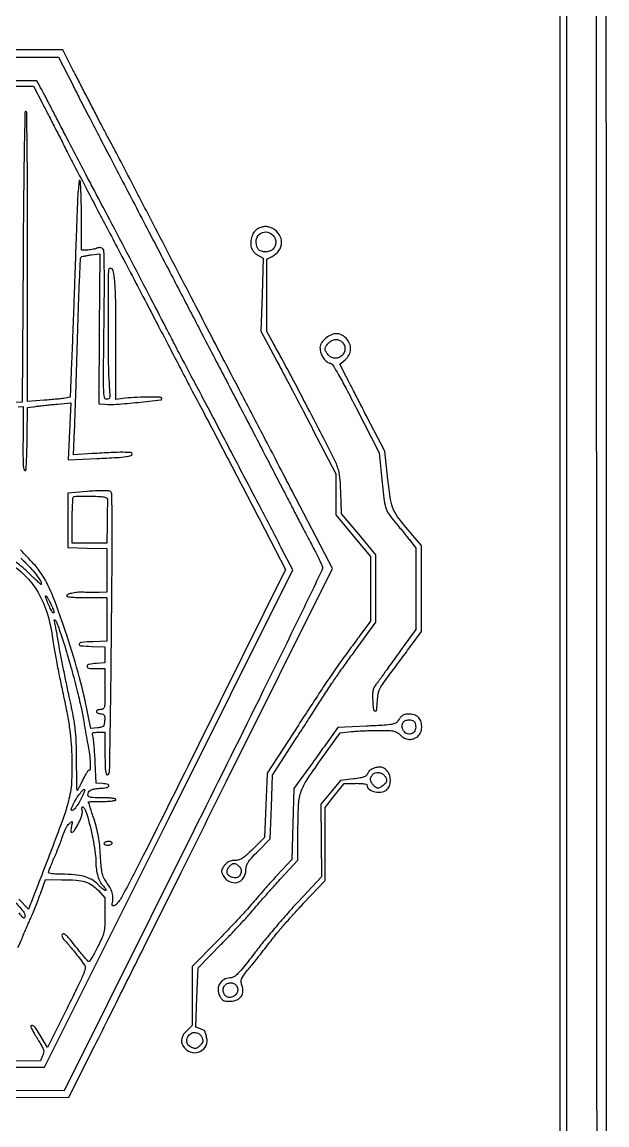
# Model space of a CAD drawing. Extents: x 33 to 995, y 30 to 1513.
# Drawn here: x 673 to 995, y 583 to 1189 of the extents above; entities that cross this region are included whole.
import ezdxf

# ---------------------------------------------------------------- set-up
doc = ezdxf.new("R2010")
doc.units = 0

msp = doc.modelspace()

# ---------------------------------------------------------------- linework, layer by layer
for points in [[(969.036452, 1225.056595, -0.000004), (969.039353, 1088.299549, -0.000008), (969.038944, 928.132759, -0.000006), (969.033447, 745.616071), (969.014108, 276.732141)], [(501, 614.908769, -0.000002), (561.298067, 614.940643, -0.000003), (614.572792, 614.968231, -0.000002), (659.799513, 614.99122, -0.000053), (670.673333, 614.995558), (685.846667, 615), (754.052634, 751.627408), (822.2586, 888.254815), (815.971663, 900.377408, 0.000696), (804.281801, 922.841463, 0.000393), (790.052665, 950.040295, 0.000335), (776.63393, 975.599327, 0.001963), (769.519693, 989, -0.001626), (766.057579, 995.51079, -0.000723), (761.533689, 1004.115625, -0.000716), (756.770966, 1013.23838, -0.000968), (752.493151, 1021.5, 0.000849), (743.126637, 1039.599785, 0.000581), (732.429112, 1060.127576, 0.000579), (721.64035, 1080.713758, 0.000822), (711.991522, 1099, -0.000896), (707.993286, 1106.580106, -0.000505), (703.166367, 1115.79375, -0.000504), (698.313312, 1125.10291, -0.000825), (694.223046, 1133, 0.000725), (690.630838, 1139.938878, 0.00093), (687.304608, 1146.312205, 0.000713), (684.498459, 1151.646208, 0.008022), (683.347788, 1153.743677), (681.5, 1156.987355), (513.806038, 1156.993677)], [(56.838383, 550.971158, 0.000004), (56.774237, 658.613587, 0.000005), (56.715227, 754.844653, 0.000003), (56.664187, 835.950257, 0.000067)], [(972.956293, 313.397605, 0.000039), (972.978038, 768.984398, 0.000039), (972.928152, 1226.063636, 0.000618)], [(38.822837, 332.31249, -0.000046), (38.889141, 769.339498, -0.000051), (39.034879, 1189.135476, -0.000465), (39.288314, 1372.643788, -0.000087), (39.584884, 1491.939655, -0.098597), (40.571108, 1496.824427, -0.031477), (42.041633, 1499.802126, -0.045918), (43.725173, 1502.193461, -0.046088), (45.811833, 1504.231037, -0.032025), (48.5, 1506.13944, -0.137776), (53.048935, 1507.445047, -0.000422), (114.224298, 1507.740408, -0.000933), (216.862219, 1507.95772, -0.000061), (514.602117, 1507.996262), (977.704234, 1508), (981.07832, 1505.726203, -0.029148), (982.52989, 1504.619797, -0.018066), (984.105016, 1503.165079, -0.018106), (985.561024, 1501.610852, -0.030905), (986.643885, 1500.200472), (988.835363, 1496.948538), (989.233898, 772.224269), (989.632433, 47.5)], [(995.005458, 43.718342), (994.752729, 770.609171), (994.5, 1497.5), (991.694724, 1502.272392, 0.032229), (990.320582, 1504.29898, 0.021357), (988.502755, 1506.444128, 0.02152), (986.549572, 1508.384329, 0.038625), (984.767769, 1509.772392), (980.646091, 1512.5), (515.573046, 1512.712577, 0.000094), (263.010968, 1512.780544, 0.000625), (137.080546, 1512.633358, 0.000111), (51.337268, 1512.406859, 0.105014), (47.5, 1511.580442, 0.060151), (44.399911, 1509.715644, 0.033004), (41.086923, 1506.764579, 0.032003), (38.025614, 1503.225534, 0.039426), (35.669775, 1499.552908), (33.5, 1495.5), (33.247266, 770.21552, 0.000036), (33.115334, 293.12885, 0.000631)], [(515.855413, 598.263617), (699.210826, 598.5), (713.287556, 626.5, 0.000736), (721.850766, 643.595708, 0.000092), (740.362991, 680.707079, 0.000108), (762.327577, 724.783585, 0.00009), (785.691926, 771.715589), (844.019564, 888.931178), (823.907478, 927.715589, 0.000153), (815.820966, 943.298057, 0.00018), (808.155786, 958.044579, 0.000158), (801.673056, 970.4957, 0.001131), (798.527201, 976.5, -0.000613), (791.980193, 988.964457, -0.000479), (784.899892, 1002.516018, -0.000401), (776.68042, 1018.315575, -0.000217), (766.600468, 1037.75, 0.000068), (745.481758, 1078.497224, 0.000337), (733.567457, 1101.439654, 0.000445), (725.926345, 1116.097504, 0.003986), (722.516246, 1122.5, -0.003354), (720.699188, 1125.901167, -0.000662), (717.490515, 1132.025, -0.000702), (713.772267, 1139.168708, -0.000652), (709.981576, 1146.5, 0.000035), (706.249487, 1153.739838, 0.000041), (702.707766, 1160.607813, 0.000036), (699.712641, 1166.413643, 0.000252), (698.247342, 1169.25), (695.790391, 1174), (513.415519, 1174)], [(513.496437, 1170), (693.529923, 1170), (701.251449, 1154.75, 0.001466), (705.097496, 1147.208997, 0.000568), (710.468577, 1136.782812, 0.000562), (716.314612, 1125.49735, 0.000695), (721.785911, 1115, -0.000209), (727.789398, 1103.50887, -0.000106), (735.34158, 1089.03125, -0.000105), (743.132815, 1074.080007, -0.000156), (749.940239, 1061, 0.000077), (762.536767, 1036.787217, 0.000073), (775.35686, 1012.162767, 0.000072), (788.358674, 987.206989, 0.00007), (801.500484, 962, -0.000277), (806.433902, 952.527784, -0.000192), (811.997109, 941.821875, -0.000194), (817.3294, 931.540949, -0.0004), (821.487788, 923.5, 0.000557), (825.121955, 916.478125, 0.000551), (828.785637, 909.4375, 0.00054), (832.006431, 903.280843, 0.00213), (834.010135, 899.5, -0.005159), (835.495062, 896.656557, -0.005865), (836.857419, 893.901449, -0.00536), (837.961057, 891.537431, -0.032331), (838.439836, 890.27089, -0.188917), (838.255258, 887.867746, -0.000533), (823.980657, 858.404036, -0.002052), (803.701145, 817.091574, -0.000431), (767.876362, 745.018196), (696.63121, 601.994612), (515.748709, 602.247306)], [(49.921437, 30.277249, 0.000009), (186.426532, 30.187823, 0.000194)], [(658.148761, 1154), (679.797522, 1154), (684.298089, 1145.25, -0.000217), (686.624211, 1140.722725, -0.000068), (690.109598, 1133.929688, -0.000068), (694.000266, 1126.341696, -0.000075), (697.762005, 1119, 0.001376), (702.141321, 1110.507519, 0.000584), (708.054529, 1099.15, 0.000578), (714.393423, 1087.043665, 0.000758), (720.213552, 1076, -0.000629), (726.44309, 1064.186856, -0.000339), (734.089397, 1049.61875, -0.000338), (741.859777, 1034.765397, -0.000532), (748.509601, 1022, 0.000212), (754.451948, 1010.574902, 0.000254), (760.060752, 999.815625, 0.000218), (764.797809, 990.749503, 0.001671), (767.038663, 986.5, -0.001294), (774.179163, 972.983692, -0.000213), (787.896853, 946.826875, -0.000234), (801.666584, 920.513687, -0.000946), (810.02576, 904.447569), (818.339251, 888.395138), (770.419626, 792.024843, -0.000687), (740.089256, 731.237686, -0.008404), (728.06748, 708.202081, -0.096535), (724.373926, 703.729397, -0.723583), (722.931713, 704.64309, 0.05454), (723.383259, 707.901486, 0.080819), (723.002938, 710.753732, 0.062119), (721.630005, 713.845326, 0.020529), (718.889814, 718, -0.077359), (717.993316, 719.7662, -0.034733), (717.358296, 722.296916, -0.023402), (716.888251, 725.903044, -0.007615), (716.525364, 731.263735, 0.011831), (716.095543, 736.906706, 0.019023), (715.433281, 741.68489, 0.01986), (714.43442, 746.248462, 0.014564), (712.980619, 751.2232, -0.000867), (711.838, 754.769329, -0.001385), (710.875557, 757.80303, -0.00025), (710.034293, 760.485173, -0.076005), (710, 760.709466, -0.401214), (710.112926, 760.827543, -0.001467), (712.203125, 760.914656, -0.006049), (714.624159, 760.979119, -0.00363), (717.5, 761, 0.011522), (720.477527, 761.068623, 0.02162), (722.875, 761.283333, 0.018508), (724.667147, 761.590162, 0.354925), (725, 762, 0.353487), (724.670026, 762.40842, 0.019041), (722.916667, 762.715909, 0.022028), (720.570667, 762.931119, 0.011858), (717.666667, 763, -0.008352), (712.39024, 763.088145, -0.087842), (710.286505, 763.533552, -0.305459), (709.643702, 764.485325, -0.123748), (710.042535, 766.079478, -0.113903), (710.797769, 766.943657, -0.074441), (711.978635, 767.554137, -0.049823), (713.721206, 767.960246, -0.017967), (716.257352, 768.197995, 0.023688), (719.912034, 768.582817, 0.236559), (721.129756, 769.446388, 0.493961), (720.733621, 770.314161, 0.034011), (717.644701, 770.802984), (714.247614, 771.105969), (713.678437, 782.302984, 0.004323), (713.411338, 786.791619, 0.005155), (713.079289, 791.018689, 0.004483), (712.730914, 794.574233, 0.033202), (712.438053, 796.25, -0.028318), (712.130497, 797.913927, -0.240969), (712.380699, 798.606301, -0.175252), (713.152153, 798.936227, -0.014288), (715.383423, 799), (719, 799), (719, 787, 0.008451), (719.119342, 779.93981, 0.046399), (719.599787, 776.163177, 0.41562), (720.409892, 775.65106, 0.250109), (721.347896, 776.46422, 0.087631), (721.583504, 777.678871, 0.000136), (721.951467, 799.972041, 0.001087), (722.303286, 824.998149, 0.000671), (722.613589, 854.434705, 0.000449), (722.995707, 900.462994, 0.004842), (722.953271, 919.083565, 0.004453), (722.723138, 930.110274, 0.302396), (721.690914, 931.565113, 0.090076), (720.580364, 931.774943, 0.00621), (717.374928, 931.757805, 0.008688), (713.530706, 931.622653, 0.006414), (709.28221, 931.344629), (698.5, 930.5), (698.5, 915.5), (698.5, 900.5), (709.25, 900.216168), (720, 899.932337), (720, 887.966168), (720, 876), (715.75, 875.820304, -0.007646), (713.869943, 875.769597, -0.0052), (711.729793, 875.766873, -0.005241), (709.663771, 875.80739, -0.01048), (708.032275, 875.89075, 0.032504), (704.64714, 875.91453, 0.033182), (701.311172, 875.497721, 0.0301), (698.622669, 874.80888, 0.325792), (698, 873.954687, 0.379643), (698.350993, 873.559046, 0.008221), (701.130525, 873.271697, 0.014078), (704.650697, 873.06582, 0.007566), (709, 873), (720, 873), (720, 861.042064), (720, 849.084129), (712.492675, 848.792064, 0.009216), (706.034248, 848.421495, 0.313553), (704.904783, 847.50171, 0.473625), (705.538988, 846.584519, 0.010167), (711.75, 846.20619), (719, 845.912381), (719, 841.510982), (719, 837.109582), (714.328169, 836.804791, 0.026434), (710.190951, 836.31431, 0.324264), (709.142551, 835.239171, 0.423162), (709.917126, 834.23067, 0.028813), (713.916667, 834), (719, 834), (719, 822.710579, -0.002868), (718.957934, 815.377244, -0.046514), (718.701048, 812.926396, -0.188083), (718.019947, 811.861952, -0.163247), (716.75, 811.460579, 0.067375), (714.925502, 811.246081, 0.315086), (714.274199, 810.486407, 0.328459), (714.773087, 809.647395, 0.069078), (716.524993, 809.178166, -0.045912), (717.948729, 808.866483, -0.184828), (718.632713, 808.32146, -0.134844), (718.897492, 807.343415, -0.020586), (718.806083, 805.306813, -0.026454), (718.514544, 803.221651, -0.151715), (717.992613, 802.250034, -0.148336), (717.00571, 801.733486, -0.024936), (714.868606, 801.437098), (711.237211, 801.116902), (710.027319, 807.308451, 0.017526), (705.013543, 828.913607, 0.013153), (698.046417, 852.313718, 0.0125), (690.610843, 873.288123, 0.049533), (684.489328, 885.5, 0.042491), (679.969879, 891.462566, 0.014852), (672.524543, 899.245768, 0.014683)], [(671.287323, 977.90032), (674.074645, 978), (673.952643, 960.418013, 0.003169), (673.946226, 949.730767, 0.020393), (674.197398, 944.335241, 0.155033), (674.761244, 942.982483, 0.574252), (675.467735, 943.106872, 0.075879), (675.681578, 944.148396, 0.001951), (675.907321, 948.934297, 0.004101), (676.104795, 954.569469, 0.002784), (676.241273, 960.988608), (676.5, 977.477215), (681, 978.095721, -0.00526), (683.232447, 978.378666, -0.002032), (686.333431, 978.72582, -0.002012), (689.69838, 979.074993, -0.002484), (692.83721, 979.3722), (700.17442, 980.030175), (699.448813, 964.422144), (698.723205, 948.814114), (714.611603, 949.489021, 0.002543), (725.519685, 950.00797, 0.019899), (730.579241, 950.476896, 0.043388), (733.273518, 951.076363, 0.327273), (734, 952.067388, 0.400169), (733.355849, 952.743352, 0.011171), (728.949107, 952.857282, 0.012906), (722.438503, 952.712041, 0.003494), (712.140722, 952.144033), (701.781443, 951.5), (702.304201, 965, 0.001461), (702.577881, 972.645333, 0.000285), (703.023194, 986.43125, 0.000302), (703.523512, 1002.504582, 0.00028), (704.017749, 1019, -0.001449), (704.520783, 1034.572079, -0.00236), (705.048428, 1047.785359, -0.00032), (705.579835, 1059.515077, -0.192193), (705.854269, 1060.120372, -0.125645), (706.3371, 1060.393875, -0.010656), (707.733416, 1060.741652, -0.013598), (709.44195, 1061.080162, -0.010103), (711.344593, 1061.364207), (716.189186, 1061.98767), (715.867902, 1020.743835), (715.546618, 979.5), (719.023309, 979.247794, 0.03715), (725.392755, 979.259589, 0.006932), (737.038878, 980.310373, 0.001823), (749.665802, 981.67291, 0.460167), (750.228139, 982.5, 0.33494), (749.339984, 983.187822, 0.004657), (742.112664, 983.211345, 0.012699), (734.803218, 982.981343, 0.021914), (728.75, 982.369869), (725, 981.824204), (725, 1015.365049, 0.002568), (724.891348, 1036.516243, 0.017839), (724.4158, 1046.858587, 0.03313), (723.558471, 1052.614602, 0.35281), (721.839485, 1054, 0.411874), (720.880074, 1053.048227, 0.000679), (720.708533, 1027.192231, 0.004737), (720.808044, 1003.487607, 0.01407), (721.487329, 987.25, -0.009416), (721.642125, 984.224324, -0.080496), (721.468972, 982.882792, -0.206486), (720.930884, 982.239076, -0.117357), (719.926331, 982, -0.370109), (718.7425, 983.015382, -0.029524), (718.325021, 987.450122, -0.011174), (718.214442, 996.30819, -0.00069), (718.510463, 1022.633428, 0.001549), (718.689974, 1041.47729, 0.005041), (718.644352, 1053.963419, 0.002486), (718.472635, 1063.141039, 0.168838), (717.934248, 1064.579227, 0.088822), (717.28504, 1065.127039, 0.105788), (716.52407, 1065.373253, 0.081859), (715.577876, 1065.315249, 0.034699), (714.357439, 1064.945798, -0.0303), (713.196015, 1064.583038, -0.017053), (711.750279, 1064.277828, -0.016971), (710.264617, 1064.068446, -0.026525), (708.975281, 1064), (706.080762, 1064), (706.074941, 1082.66544, 0.004413), (706.008983, 1089.883309, 0.006853), (705.811822, 1096.106914, 0.002613), (705.542853, 1101.417942, 0.184443), (705.187394, 1102.212606, 0.628523), (704.80116, 1102.077345, 0.005121), (704.380034, 1097.939982, 0.009299), (703.992142, 1092.606288, 0.004551), (703.686223, 1085.797166, 0.000079), (703.379674, 1077.199471, 0.00003), (702.954765, 1065.209168, 0.00003), (702.494555, 1052.178972, 0.000036), (702.066013, 1040, -0.000415), (701.636382, 1028.047718, -0.000377), (701.173067, 1015.702755, -0.000377), (700.741841, 1004.656804, -0.001212), (700.431526, 997.30725), (699.797805, 983.114501), (697.148902, 982.609489, -0.019352), (695.60287, 982.376319, -0.003278), (692.634365, 982.06517, -0.003578), (689.139923, 981.747269, -0.003177), (685.5, 981.465652), (676.5, 980.826827), (676.5, 1060.411811, 0.000839), (676.441571, 1095.231139, 0.002292), (676.246068, 1119.851538, 0.000302), (675.986329, 1139.633308, 0.339895), (675.5, 1140.248398, 0.482206), (675.009768, 1139.874065, 0.000308), (674.626751, 1120.15601, 0.002307), (674.277197, 1095.52744, 0.000832), (674, 1060.5), (673.5, 980.5), (669.25, 980.192502)], [(664.478011, 892.638698, -0.080592), (673.734046, 886.438977, -0.064959), (681.365096, 877.193986, -0.059535), (686.901241, 865.476691, -0.049168), (689.97439, 852, 0.011603), (690.728682, 846.980281, 0.003196), (692.148501, 839.121875, 0.003227), (693.871973, 830.236711, 0.003368), (695.686527, 821.5, -0.004618), (698.007941, 810.180796, -0.012034), (699.405804, 801.987322, -0.014883), (700.234661, 794.821081, -0.01162), (700.72134, 787, -0.020232), (700.699116, 772.678624, -0.050297), (699.212265, 762.31682, -0.028457), (695.254691, 749.519858, -0.003057), (684.233935, 720.5, -0.000084), (682.226461, 715.312357, -0.000104), (680.353218, 710.477007, -0.000086), (678.777699, 706.414741, -0.000768), (678.083743, 704.634492), (676.96167, 701.768985), (671.730835, 707.195573, 0.02689)], [(672.840694, 894.64619, -0.010294), (677.738132, 889.661885, -0.023102), (681.194166, 885.639617, -0.027908), (683.411596, 882.452242, -0.138889), (684, 880.374858, -0.636142), (683.804323, 880.283297, -0.006701), (682.322689, 881.553947, -0.010863), (680.480939, 883.249243, -0.005911), (678.290007, 885.406109, 0.020819), (673.866751, 889.508272, 0.028419), (669.537598, 892.794525, 0.032257)], [(671.14481, 680.74024, 0.020718), (673.425724, 685.75438, -0.003399), (674.354204, 687.998552, -0.001628), (675.575511, 690.868474, -0.001614), (676.869973, 693.856396, -0.002302), (678.039937, 696.5, 0.007278), (679.267441, 699.349923, 0.003565), (680.752292, 703.014062, 0.003536), (682.241741, 706.844963, 0.005126), (683.498161, 710.25), (686.267896, 718), (695.383948, 717.994423, -0.016721), (703.175967, 717.728992, -0.056186), (708.19037, 716.817844, -0.078256), (711.939569, 715.015125, -0.057989), (715.401543, 711.977301), (719, 707.994238), (719, 698.474922, -0.009826), (718.883351, 692.539991, -0.046546), (718.435141, 689.172684, -0.048737), (717.3797, 686.016871, -0.011433), (714.988839, 680.977803, -0.00774), (713.391649, 677.920023, -0.012081), (711.913007, 675.343479, -0.006286), (710.606672, 673.249292, -0.255474), (710.150614, 673, -0.211544), (709.645176, 673.223863, -0.004186), (707.724312, 675.376584, -0.009226), (705.515668, 677.989651, -0.005968), (703.052274, 681.090499, 0.007855), (700.029858, 684.865679, 0.029882), (697.971277, 687.072912, 0.05123), (696.527862, 688.188798, 0.348441), (695.692446, 688.092446, 0.185333), (695.38138, 687.393803, 0.117674), (695.544472, 686.507042, 0.063774), (696.249442, 685.340341, 0.018843), (697.61082, 683.751947, -0.011412), (699.770172, 681.306993, -0.00667), (702.2502, 678.285461, -0.006037), (704.955081, 674.813714, -0.004744), (707.804975, 670.988511, -0.223663), (708.145191, 669.226558, -0.034316), (706.999164, 665.744368, -0.017142), (704.356192, 659.839202, -0.002217), (698.220222, 647.440355), (687.330493, 625.678906), (684.103946, 631.318322, 0.01038), (681.899416, 634.992345, 0.04552), (680.364951, 637.001733, 0.10723), (679.215161, 637.812205, 0.305438), (678.300588, 637.633921, 0.312832), (678.218342, 637.179423, 0.008814), (679.119113, 635.290533, 0.014992), (680.333093, 633.028676, 0.009366), (681.882357, 630.45173, -0.007593), (684.300594, 626.461498, -0.057538), (685.186073, 624.450173, -0.115196), (685.294963, 622.905636, -0.072109), (684.751779, 621.167944), (683.473082, 618.5), (515.954915, 618.247096)], [(669.016199, 706.257693, -0.018391), (673.943445, 700.7346, -0.17466), (675, 697.80227, -0.124115), (674.807086, 697.037082, -0.432171), (674.368397, 696.91991, -0.079131), (673.514645, 697.65788, -0.007397), (671.75, 699.816631, 0.048582)]]:
    msp.add_lwpolyline(points, format="xyb")
for points in [[(803.033789, 1075.722571, 0.119804), (801.16289, 1074.12447, 0.071315), (799.794917, 1071.516078, 0.067302), (799.15327, 1068.44895, 0.0796), (799.410569, 1065.500299, 0.074068), (799.880815, 1064.368455, 0.040512), (800.758974, 1063.14516, 0.039285), (801.875501, 1062.021299, 0.049839), (803.073687, 1061.182888), (806.075581, 1059.5), (805.396571, 1039.444286), (804.717561, 1019.388572), (812.730858, 1004.444286, -0.001246), (816.677059, 997.040616, -0.000485), (822.099701, 986.781497, -0.00048), (827.9503, 975.660831, -0.000596), (833.372078, 965.301236), (846, 941.102472), (846, 929.769569), (846, 918.436666), (855.5, 907), (865, 895.563334), (865, 877.853613), (865, 860.143892), (859.75, 852.969898, -0.000246), (857.30898, 849.637748, -0.00013), (854.279687, 845.509092, -0.00013), (851.179143, 841.287931, -0.000201), (848.5, 837.645529, 0.009625), (845.163433, 832.925473, 0.001785), (839.225878, 824.105664, 0.001913), (832.358409, 813.739856, 0.001744), (825.354053, 802.997577), (808.208106, 776.5), (807.501541, 758.869511), (806.794976, 741.239022), (800.439052, 734.939594, -0.009581), (796.845051, 731.511527, -0.044266), (794.566697, 729.764598, -0.073213), (792.618745, 728.895874, -0.063654), (790.406172, 728.570083, 0.037716), (788.511165, 728.390558, 0.072898), (787.066498, 727.919194, 0.074954), (785.843711, 727.063555, 0.041963), (784.63514, 725.704171, 0.021398), (783.463533, 723.991898, 0.113307), (783.095972, 722.924485, 0.125979), (783.251006, 721.860249, 0.029051), (784.051468, 720.217374, 0.147297), (787.392456, 716.998145, 0.182055), (791.657652, 716.508997, 0.184174), (795.150566, 718.951538, 0.150186), (796.5, 723.342761, -0.068295), (796.801734, 725.541521, -0.074555), (797.683307, 727.507204, -0.042937), (799.499795, 729.865944, -0.00859), (803.158407, 733.721075), (809.816813, 740.5), (810.502819, 758), (811.188825, 775.5), (824.344412, 795.880161, 0.00015), (829.67438, 804.142604, 0.000167), (834.810546, 812.115737, 0.000154), (839.184933, 818.91593, 0.000882), (841.5, 822.531259, -0.009451), (843.748156, 825.913058, -0.002237), (847.629688, 831.465849, -0.002301), (852.149609, 837.808521, -0.002267), (856.75, 844.140884), (868, 859.47957), (868, 878.015836), (868, 896.552102), (858.5, 907.843672), (849, 919.135243), (848.840488, 925.817621, 0.008977), (848.349206, 937.558602, 0.057349), (847.317434, 943.416525, 0.043991), (844.925228, 949.461165, 0.003943), (837.491392, 964, 0.000519), (828.041193, 982.082497, 0.001321), (821.137615, 995.174591, 0.001783), (815.883377, 1004.990667, 0.004086), (811.838082, 1012.339533), (808, 1019.179065), (808, 1039.063852), (808, 1058.94864), (810.970356, 1060.48467, 0.122861), (814.673914, 1063.744397, 0.146551), (816.103263, 1068.153001, 0.149206), (814.86524, 1072.562212, 0.128563), (811.315741, 1075.836657, 0.053224), (809.263206, 1076.663712, 0.072745), (807.289845, 1076.924633, 0.069627), (805.259655, 1076.611975, 0.044183)], [(811.171259, 1072.345012, -0.102875), (812.436491, 1070.61046, -0.098337), (812.931785, 1068.486815, -0.099092), (812.576946, 1066.34857, -0.106249), (811.428571, 1064.571429, -0.120189), (809.442753, 1063.364358, -0.087759), (806.873591, 1063.023589, -0.0937), (804.493074, 1063.58111, -0.167154), (803.035184, 1064.934259, -0.146068), (802.167805, 1069.184502, -0.18798), (803.924493, 1072.726638, -0.206452), (807.453054, 1073.941546, -0.166507)], [(839.80609, 1014.959936, 0.024008), (838.231036, 1013.225899, 0.079574), (837.453354, 1011.900341, 0.096572), (837.207783, 1010.544736, 0.046047), (837.394889, 1008.775553, 0.055046), (838.198055, 1006.2454, 0.064383), (839.505365, 1004.0936, 0.072326), (841.15553, 1002.550569, 0.109266), (842.968291, 1001.805866, -0.216513), (844.138021, 1001.008068, -0.005734), (847.410682, 995.477418, -0.00914), (851.598769, 987.893781, -0.003325), (857.265232, 977), (869.802739, 952.5), (870.906419, 941.5, 0.002707), (872.389941, 927.478966, 0.040094), (873.327781, 922.628005, 0.081803), (874.921523, 919.192552, 0.025318), (878.374182, 914.634051, -0.001998), (880.584617, 911.982162, -0.00156), (882.965085, 909.084606, -0.001577), (885.165129, 906.372151, -0.003846), (886.764397, 904.356096), (890, 900.212191), (889.996918, 877.856096), (889.993837, 855.5), (881.950072, 844.5, 0.000912), (878.748458, 840.10494, 0.001126), (875.781454, 835.996875, 0.000924), (873.302963, 832.535384, 0.008329), (872.246022, 831, -0.008834), (871.443676, 829.836974, -0.004377), (870.386886, 828.388539, -0.004342), (869.264539, 826.905282, -0.006346), (868.248511, 825.620559, 0.042886), (867.038836, 823.837546, 0.071921), (866.390741, 822.150609, 0.053353), (866.140974, 820.018222, 0.014514), (866.205642, 816.620559, 0.013861), (866.588288, 811.580565, 0.354303), (867.494996, 810.672233, 0.412884), (868.402563, 811.402913, 0.014522), (868.802771, 816.346103, -0.027683), (869.18607, 819.911419, -0.064793), (869.956162, 822.474694, -0.04667), (871.509071, 825.221631, -0.009048), (874.851896, 829.846103, 0.00084), (877.498591, 833.383755, 0.00046), (880.731765, 837.728818, 0.000458), (884.007619, 842.148156, 0.000731), (886.799125, 845.932851), (893, 854.365702), (893, 877.99262), (893, 901.619538), (888.349669, 907.059769, -0.009162), (880.732995, 916.308034, -0.063135), (877.690822, 921.331419, -0.066416), (876.066958, 926.857902, -0.010726), (874.590973, 938), (872.875112, 953.5), (863.246378, 972, -0.000469), (859.362368, 979.479578, -0.000532), (855.654523, 986.654991, -0.000483), (852.517003, 992.757053, -0.002971), (850.922969, 995.910608), (848.228294, 1001.321217), (851.114147, 1003.749502, 0.097124), (853.242993, 1006.394754, 0.112334), (854.073905, 1009.514743, 0.11154), (853.474987, 1012.7043, 0.094687), (851.545455, 1015.545455, 0.090971), (848.801152, 1017.438914, 0.118639), (845.812912, 1018.002276, 0.111291), (842.752319, 1017.150269, 0.073186)], [(849.428571, 1013.428571, -0.109656), (850.65247, 1011.506277, -0.112355), (850.933626, 1009.264167, -0.112763), (850.217008, 1007.127504, -0.111098), (848.640905, 1005.500367, -0.086737), (846.708732, 1004.66747, -0.107129), (844.752733, 1004.627338, -0.103371), (842.903509, 1005.406866, -0.076015), (841.281803, 1006.938029, -0.063989), (840.338735, 1008.530869, -0.13193), (840.131918, 1009.952971, -0.11972), (840.662833, 1011.379747, -0.047751), (842, 1013, -0.074658), (843.855174, 1014.370784, -0.107837), (845.812561, 1014.917721, -0.115768), (847.717653, 1014.585047, -0.095793)], [(720.416667, 926.75, 0.006551), (720.376619, 925.589049, 0.000444), (720.308854, 922.282812, 0.000637), (720.23658, 918.340817, 0.000477), (720.166667, 914), (720, 903), (710.5, 903), (701, 903), (701, 915.333333, -0.005312), (701.050758, 920.110851, -0.00813), (701.206073, 924.249823, -0.003634), (701.419909, 927.749, -0.18122), (701.701526, 928.368192, -0.181254), (702.294584, 928.637876, -0.006365), (704.854968, 928.779968, -0.011094), (707.933373, 928.843152, -0.007452), (711.451526, 928.784859, -0.005258), (716.58685, 928.569116, -0.042699), (718.916473, 928.245933, -0.126438), (720.027217, 927.675081, -0.226799)], [(688.979676, 870.039838, -0.023176), (690.249732, 867.236584, -0.046512), (690.934916, 864.907363, -0.606933), (690.602775, 864.642632, -0.157638), (689.914626, 865.259425, -0.023997), (688.656208, 867.680545, -0.013894), (687.367785, 870.697925, -0.005875), (686.235603, 873.669464, -0.521589), (686.466256, 874, -0.247651), (686.734821, 873.858288, -0.008551), (687.407975, 872.836702, -0.014209), (688.169709, 871.557571, -0.009238)], [(696.376946, 848, -0.006549), (700.126592, 835.370068, -0.007129), (703.434412, 822.997504, -0.007559), (706.028534, 812.010675, -0.018851), (707.497891, 803.892206, 0.007437), (707.733192, 802.398342, 0.00134), (708.219846, 799.626229, 0.001445), (708.807931, 796.38252, 0.001307), (709.434494, 793.031738, -0.010754), (710.479357, 786.793818, -0.024774), (710.930038, 782.059855, -0.027156), (710.900376, 778.735287, -0.395815), (710.11707, 778, 0.242404), (709.655784, 777.762404, 0.01362), (708.728538, 776.384375, 0.018457), (707.691906, 774.607573, 0.012258), (706.630013, 772.5, -0.003659), (705.612703, 770.391444, -0.00593), (704.713608, 768.615747, -0.001554), (703.912239, 767.090155, -0.278264), (703.762943, 767.000414, -0.407006), (703.65447, 767.106578, -0.000243), (703.545605, 771.920898, -0.002453), (703.452497, 777.327764, -0.001471), (703.392307, 783.750414, 0.006509), (703.190915, 794.105144, 0.021506), (702.676536, 800.907973, 0.019147), (701.550382, 808.032817, 0.00436), (699.077468, 820, -0.002064), (697.3594, 828.125762, -0.001954), (695.676108, 836.415625, -0.001939), (694.243403, 843.764332, -0.006852), (693.406279, 848.5, 0.00256), (692.802971, 852.092594, 0.003134), (692.200892, 855.44375, 0.002617), (691.662499, 858.254291, 0.022347), (691.358723, 859.5, -0.016681), (691.134955, 860.374463, -0.156652), (691.170778, 860.755992, -0.456287), (691.37491, 860.821439, -0.058517), (691.78671, 860.5, -0.105846), (692.317414, 859.690344, -0.004343), (693.552336, 856.415625, -0.007397), (694.932342, 852.478605, -0.005163)], [(882.005321, 807.75, 0.00941), (881.507578, 807.147872, 0.004504), (880.889969, 806.356918, 0.004463), (880.259757, 805.51928, 0.006347), (879.715894, 804.762912, -0.164246), (878.4202, 803.809218, -0.04206), (875.847333, 803.220738, -0.021219), (871.427702, 802.784635, -0.003381), (862.741887, 802.357275), (846.983775, 801.688727), (840.186102, 792.094363, -0.001028), (837.200086, 787.898168, -0.000736), (833.843295, 783.215989, -0.000743), (830.631725, 778.764228, -0.001595), (828.139234, 775.343047), (822.890039, 768.186094), (822.290176, 748.625565), (821.690313, 729.065036), (813.560126, 720.282518, 0.003405), (810.02282, 716.4088, 0.002426), (806.111274, 712.023615, 0.002449), (802.421042, 707.804434, 0.005223), (799.619191, 704.5, -0.01103), (796.502649, 700.90979, -0.003266), (791.57786, 695.553796, -0.003276), (785.96224, 689.604606, -0.003526), (780.404222, 683.874623), (767, 670.249246), (767, 654.025833), (767, 637.80242), (764, 635, 0.065708), (761.964015, 632.524127, 0.115343), (761.115846, 630.026009, 0.125817), (761.494765, 627.563529, 0.086975), (763.038955, 625.188561, 0.162369), (767.06079, 622.997461, 0.164066), (771.573307, 623.671707, 0.171708), (774.618122, 626.893639, 0.175866), (774.920502, 631.277192, -0.002164), (774.567774, 632.527482, -0.003207), (774.270398, 633.626622, -0.001444), (774.02562, 634.565926, -0.063093), (774, 634.768149, 0.27694), (773.912856, 634.913416, 0.00831), (773.257896, 635.249002, 0.014284), (772.442004, 635.621523, 0.009107), (771.47369, 636.010003), (768.947379, 636.970505), (769.585666, 653.235252), (770.223953, 669.5), (782.93763, 682.5, 0.003311), (788.20119, 687.953881, 0.003111), (793.503108, 693.590625, 0.003095), (798.142272, 698.647065, 0.010729), (801.051967, 702, -0.005433), (803.763039, 705.191726, -0.002096), (807.590328, 709.562436, -0.002075), (811.780061, 714.267266, -0.002561), (815.726313, 718.616802), (825, 728.733604), (825.084383, 743.116802, -0.008302), (825.433981, 758.673074, -0.064723), (826.646476, 765.807635, -0.070746), (829.62229, 772.147392, -0.01092), (837.509812, 783.62829), (848.396977, 798.75658), (854.34518, 799.37829, -0.011304), (857.272475, 799.6175, -0.00455), (861.28028, 799.817373, -0.0045), (865.601962, 799.954545, -0.005683), (869.601237, 800, -0.006327), (875.194589, 799.929224, -0.045866), (877.862601, 799.615705, -0.087459), (879.656641, 798.892652, -0.057014), (881.409091, 797.5, 0.074813), (883.691505, 795.814615, 0.102623), (886.136258, 795.105863, 0.105952), (888.602423, 795.436999, 0.084216), (890.949213, 796.757791, 0.122375), (892.51876, 798.837073, 0.087627), (893.18072, 801.686665, 0.086135), (892.82975, 804.637027, 0.111791), (891.497278, 807.003008, 0.122518), (889.504881, 808.341105, 0.067365), (886.617159, 808.965853, 0.069421), (883.79043, 808.795809, 0.167156)], [(889.830076, 802.608507, -0.149911), (889.297647, 799.746711, -0.200822), (887.288401, 798.078674, -0.207532), (884.745375, 798.366622, -0.156578), (882.831539, 800.470386, -0.106413), (882.348638, 802.676441, -0.165776), (882.964364, 804.503242, -0.160825), (884.58811, 805.609869, -0.099078), (886.914404, 805.800558, -0.054097), (888.207315, 805.506259, -0.12533), (889.033142, 804.963716, -0.115259), (889.539915, 804.059158, -0.041901)], [(866.155683, 778.933948, 0.054474), (865.222618, 778.43636, 0.045573), (864.356484, 777.721738, 0.047571), (863.680234, 776.910342, 0.086201), (863.322768, 776.126264, -0.154941), (862.709518, 775.155068, -0.088833), (861.49803, 774.456673, -0.045781), (859.39489, 773.910137, -0.010059), (855.695746, 773.37893), (848.557323, 772.5), (843.139016, 766), (837.720709, 759.5), (837.852215, 739.492582), (837.983721, 719.485164), (825.24186, 705.900475, 0.007558), (819.575511, 699.673297, 0.004589), (813.054456, 692.147408, 0.004597), (806.720645, 684.560361, 0.008085), (801.645648, 678.157893, -0.003504), (795.368747, 670.088359, -0.025677), (792.145752, 666.409469, -0.058155), (789.910595, 664.587766, -0.142874), (787.895648, 664, 0.132277), (784.276698, 663.025543, 0.148452), (781.825004, 660.393788, 0.144556), (781.212423, 656.784419, 0.123626), (782.593768, 653.16959, 0.05702), (783.601777, 652.031659, 0.100279), (784.680622, 651.396553, 0.077708), (786.111157, 651.140568, 0.023824), (788.311922, 651.197084, 0.085814), (791.721713, 652.04788, 0.139985), (793.997528, 653.941142, 0.145565), (794.877156, 656.690584, 0.095656), (794.310354, 659.988735, -0.079376), (793.890145, 662.035361, -0.126214), (794.25562, 663.775512, -0.052042), (795.695201, 666.060975, -0.004826), (799.876657, 671.277033, 0.002461), (802.809221, 674.899938, 0.001743), (806.066484, 678.993879, 0.001759), (809.150679, 682.926506, 0.003723), (811.507129, 686, -0.014404), (814.169463, 689.322998, -0.004249), (818.436948, 694.26022, -0.004262), (823.33231, 699.732746, -0.004574), (828.207132, 704.992238), (840, 717.484476), (840, 737.607884), (840, 757.731292), (845.25, 764.306097), (850.5, 770.880903), (856.75, 770.940451, -0.013959), (859.146109, 770.896387, -0.022968), (861.164062, 770.70974, -0.019245), (862.707984, 770.434143, -0.352519), (863, 770.071429, 0.244504), (864.22058, 767.724612, 0.104487), (867.569823, 766.295204, 0.09368), (871.523556, 766.262189, 0.165684), (874.345012, 767.828741, 0.114308), (875.586555, 770.059118, 0.078716), (875.943399, 772.940908, 0.078255), (875.391503, 775.809071, 0.11022), (874, 778, 0.066178), (872.348861, 779.263655, 0.100984), (870.641612, 779.829017, 0.086724), (868.661688, 779.720978, 0.038406)], [(872.428571, 775.428571, -0.075139), (873.629551, 773.799951, -0.161933), (873.881494, 772.280594, -0.14905), (873.17414, 770.826203, -0.060614), (871.474377, 769.391254, -0.020633), (869.916152, 768.459792, -0.132474), (869.030801, 768.248656, -0.149216), (868.212015, 768.525052, -0.028448), (866.974377, 769.523189, -0.070804), (865.669477, 771.091868, -0.10785), (865.084773, 772.757402, -0.121477), (865.277716, 774.370857, -0.106553), (866.2, 775.8, -0.107488), (867.587895, 776.692035, -0.104542), (869.235293, 776.938933, -0.098202), (870.925388, 776.497756, -0.083766)], [(706.836196, 764.379226, -0.025818), (705.394853, 761.45467, -0.025653), (703.656941, 758.687723, -0.020895), (701.95692, 756.469471, -0.222337), (700.953345, 756, -0.497091), (700.502198, 756.595724, -0.035983), (701.317422, 758.854189, -0.031397), (702.835283, 761.761795, -0.023209), (704.855586, 764.777218, -0.011326), (706.782227, 767.26295, -0.278667), (707.568648, 767.545782, -0.458403), (707.873904, 767.003694, -0.014875)], [(709.516206, 752.296259, -0.014536), (711.186582, 745.857806, -0.011194), (712.645604, 738.747341, -0.011076), (713.693765, 732.162131, -0.033936), (714, 727.65543, 0.033472), (714.271669, 723.601767, 0.042104), (715.085218, 719.929115, 0.04666), (716.394682, 716.791834, 0.066481), (718.150432, 714.339872, -0.020964), (718.926819, 713.440734, -0.047463), (719.415577, 712.687337, -0.102333), (719.554542, 712.197957, -0.435677), (719.370481, 712, -0.154114), (718.817903, 712.174464, -0.015495), (717.697829, 713.012997, -0.01829), (716.401442, 714.127716, -0.013563), (715.049914, 715.448501, 0.073069), (711.704997, 718.018554, 0.060015), (707.533439, 719.73024, 0.046302), (702.127524, 720.696922, 0.021106), (694.950779, 721, -0.012857), (692.285961, 721.068535, -0.02116), (690.041791, 721.279522, -0.016575), (688.306339, 721.575998, -0.356115), (688, 721.951564, -0.089679), (688.117035, 722.598842, -0.00336), (689.000475, 724.914397, -0.005981), (690.100971, 727.644604, -0.004162), (691.405871, 730.701564, 0.005649), (692.80131, 733.997751, 0.005036), (694.177747, 737.452916, 0.005058), (695.352459, 740.584123, 0.015561), (696.059333, 742.733894, -0.027557), (696.681813, 744.484384, -0.023922), (697.519567, 746.242875, -0.024637), (698.434106, 747.762714, -0.062414), (699.278407, 748.733894, -0.008661), (700.578321, 749.858422, -0.411029), (700.893465, 749.831859, -0.229628), (700.998293, 749.430242, -0.004332), (700.54549, 747.25, 0.053841), (700.26483, 744.608643, 0.544888), (701.030887, 744.116266, 0.149982), (702.494829, 745.411445, 0.019933), (704.531077, 749.061328, 0.020417), (705.526235, 751.241594, 0.028947), (706.215989, 753.258686, 0.032326), (706.572058, 754.954348, 0.112897), (706.480535, 756.061328, -0.045468), (706.317201, 756.80408, -0.080095), (706.338673, 757.430515, -0.123049), (706.532693, 757.843733, -0.225445), (706.861654, 758, -0.270663), (707.333316, 757.724494, -0.019474), (708.052455, 756.324526, -0.023085), (708.808603, 754.482002, -0.01509)], [(718.5, 738, 0.253782), (718.478234, 737.615199, 0.1651), (718.794783, 737.287316, 0.083483), (719.479336, 737.068671, 0.035659), (720.440983, 737, 0.037227), (721.420991, 737.073066, 0.055981), (722.248289, 737.29375, 0.073461), (722.813779, 737.616918, 0.230178), (723, 738, 0.186414), (722.852535, 738.381787, 0.089706), (722.429836, 738.70625, 0.069539), (721.801778, 738.926216, 0.049547), (721.059017, 739, 0.046881), (720.270704, 738.925923, 0.046318), (719.50665, 738.70625, 0.050262), (718.876024, 738.383556, 0.111412)], [(792.456329, 725.655591, -0.163293), (793.703442, 723.892718, -0.139048), (793.739239, 721.604723, -0.146647), (792.580931, 719.7235, -0.183954), (790.680948, 719, -0.106245), (788.048482, 719.56576, -0.176004), (786.438852, 721.132298, -0.189264), (786.27492, 723.273196, -0.122537), (787.571429, 725.428571, -0.036329), (788.877862, 726.5578, -0.149526), (789.851308, 726.905754, -0.139957), (790.890257, 726.660663, -0.030408)], [(792, 657.443377, -0.148169), (791.366792, 655.353516, -0.123215), (789.640644, 653.786213, -0.129086), (787.446403, 653.260259, -0.169401), (785.529614, 653.975423, -0.127435), (784.305176, 655.674077, -0.119189), (784.019189, 657.798629, -0.126123), (784.733432, 659.729057, -0.152274), (786.25, 660.914058, -0.095056), (788.405361, 661.28739, -0.132016), (790.279443, 660.74738, -0.141761), (791.541554, 659.381932, -0.116636)], [(772.201269, 631.457608, -0.037693), (772.734198, 630.007449, -0.121355), (772.770209, 628.987641, -0.114001), (772.327713, 628.031027, -0.031291), (771.222222, 626.777778, -0.031291), (769.968973, 625.672287, -0.114001), (769.012359, 625.229791, -0.121355), (767.992551, 625.265802, -0.037693), (766.542392, 625.798731, -0.053472), (765.447354, 626.446776, -0.074791), (764.648544, 627.253807, -0.081096), (764.166201, 628.205397, -0.076976), (764, 629.278561, -0.152605), (764.92808, 632.248532, -0.178189), (767.333692, 633.93837, -0.188127), (770.157787, 633.620137, -0.166296)]]:
    msp.add_lwpolyline(points, format="xyb", close=True)

doc.saveas('drawing.dxf')
